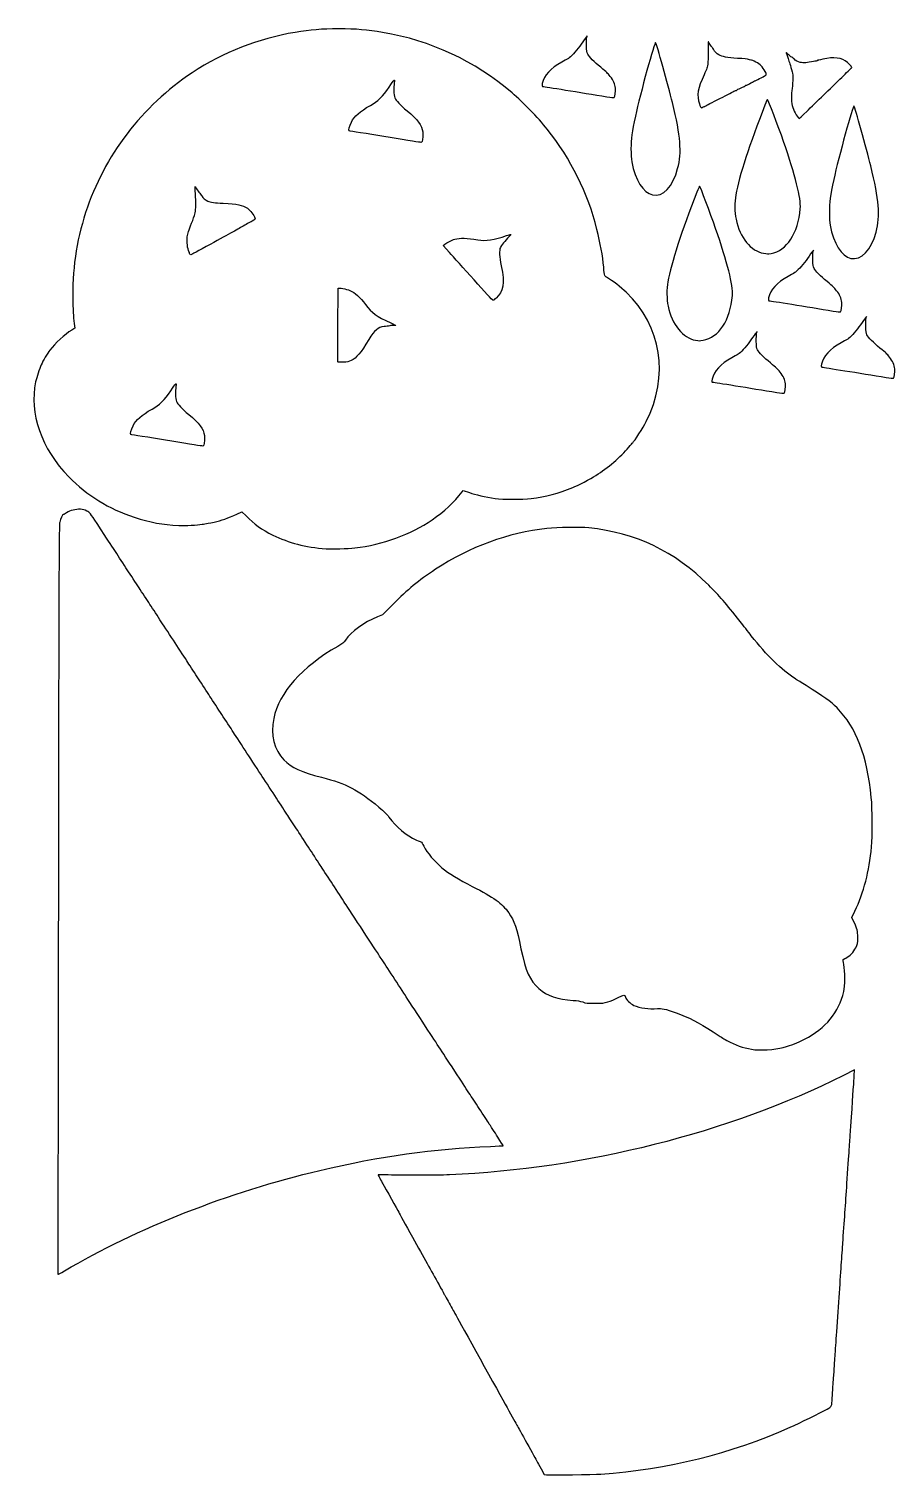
# Model space of a CAD drawing. Header units: centimetres. Extents: x -23.4 to 22.5, y -38.2 to 38.4.
import ezdxf

# ---------------------------------------------------------------- set-up
doc = ezdxf.new("R2010")
doc.units = ezdxf.units.CM
doc.header["$MEASUREMENT"] = 0
doc.layers.add('Layer 1', color=7, linetype='Continuous')

msp = doc.modelspace()

# ---------------------------------------------------------------- linework, layer by layer
at = {"layer": 'Layer 1'}
for points, knots in [([(-7.65969, 10.89033), (-8.78329, 10.97713), (-9.62531, 11.19332), (-10.4824, 11.61508), (-10.4824, 11.61508), (-11.06006, 11.89933), (-11.48688, 12.20445), (-11.90083, 12.62906), (-11.90083, 12.62906), (-11.90083, 12.62906), (-12.1203, 12.85418), (-12.1203, 12.85418), (-12.1203, 12.85418), (-12.1203, 12.85418), (-12.3903, 12.72822), (-12.3903, 12.72822), (-12.3903, 12.72822), (-12.84068, 12.51811), (-13.23597, 12.37797), (-13.58635, 12.30418), (-13.58635, 12.30418), (-13.86073, 12.24639), (-13.99057, 12.22087), (-14.07583, 12.20795), (-14.07583, 12.20795), (-14.12677, 12.20023), (-14.19606, 12.18936), (-14.22983, 12.18379), (-14.22983, 12.18379), (-14.48291, 12.14204), (-15.10558, 12.11341), (-15.4649, 12.127), (-15.4649, 12.127), (-16.30558, 12.15881), (-16.98468, 12.28321), (-17.81969, 12.55837), (-17.81969, 12.55837), (-19.1748, 13.00492), (-20.32782, 13.71635), (-21.28204, 14.6947), (-21.28204, 14.6947), (-22.74076, 16.19031), (-23.39916, 18.07282), (-23.04266, 19.72873), (-23.04266, 19.72873), (-22.98584, 19.99263), (-22.85096, 20.40698), (-22.74646, 20.63864), (-22.74646, 20.63864), (-22.65327, 20.84521), (-22.42267, 21.23173), (-22.28582, 21.41074), (-22.28582, 21.41074), (-21.99926, 21.78555), (-21.5192, 22.22817), (-21.13141, 22.47511), (-21.13141, 22.47511), (-21.13141, 22.47511), (-20.9771, 22.57337), (-20.9771, 22.57337), (-20.9771, 22.57337), (-20.9771, 22.57337), (-20.99332, 22.69684), (-20.99332, 22.69684), (-20.99332, 22.69684), (-21.0377, 23.03468), (-21.06201, 23.40685), (-21.07744, 23.98448), (-21.07744, 23.98448), (-21.12037, 25.5921), (-20.89291, 27.16892), (-20.39747, 28.69818), (-20.39747, 28.69818), (-19.42056, 31.71355), (-17.40618, 34.35507), (-14.75052, 36.10319), (-14.75052, 36.10319), (-13.06638, 37.2118), (-11.29513, 37.908), (-9.29799, 38.24632), (-9.29799, 38.24632), (-8.4872, 38.38367), (-7.91783, 38.42852), (-6.985, 38.42852), (-6.985, 38.42852), (-6.05075, 38.42852), (-5.48658, 38.38388), (-4.6699, 38.24534), (-4.6699, 38.24534), (-2.09914, 37.80924), (0.18386, 36.74226), (2.19532, 35.03685), (2.19532, 35.03685), (2.7722, 34.54774), (3.54954, 33.7415), (4.05058, 33.1126), (4.05058, 33.1126), (5.2959, 31.54951), (6.20302, 29.71929), (6.67988, 27.80771), (6.67988, 27.80771), (6.86593, 27.06189), (6.98211, 26.41409), (7.03815, 25.8101), (7.03815, 25.8101), (7.08553, 25.29946), (7.07233, 25.33605), (7.24378, 25.23986), (7.24378, 25.23986), (7.47713, 25.10894), (7.9691, 24.73026), (8.23454, 24.47728), (8.23454, 24.47728), (10.10846, 22.69122), (10.51678, 20.03575), (9.28806, 17.6257), (9.28806, 17.6257), (9.12913, 17.31396), (8.65829, 16.57666), (8.57558, 16.51), (8.57558, 16.51), (8.56655, 16.50272), (8.47237, 16.39353), (8.3663, 16.26734), (8.3663, 16.26734), (7.93186, 15.75055), (7.25296, 15.16836), (6.62517, 14.77428), (6.62517, 14.77428), (6.34858, 14.60065), (5.63504, 14.22613), (5.41073, 14.13684), (5.41073, 14.13684), (4.62067, 13.82237), (3.98025, 13.65389), (3.20146, 13.55564), (3.20146, 13.55564), (2.71148, 13.49382), (1.68484, 13.49429), (1.29646, 13.5565), (1.29646, 13.5565), (0.77139, 13.64061), (0.24878, 13.75814), (-0.07572, 13.86509), (-0.07572, 13.86509), (-0.07572, 13.86509), (-0.40074, 13.97222), (-0.40074, 13.97222), (-0.40074, 13.97222), (-0.40074, 13.97222), (-0.45834, 13.89845), (-0.45834, 13.89845), (-0.45834, 13.89845), (-0.88918, 13.34663), (-1.41175, 12.86047), (-2.03729, 12.42951), (-2.03729, 12.42951), (-3.18109, 11.64151), (-4.66146, 11.10331), (-6.13833, 10.93856), (-6.13833, 10.93856), (-6.49035, 10.89929), (-7.40169, 10.8704), (-7.65969, 10.89033)], [0, 0, 0, 0, 0.02380952, 0.02380952, 0.02380952, 0.02380952, 0.04761905, 0.04761905, 0.04761905, 0.04761905, 0.07142857, 0.07142857, 0.07142857, 0.07142857, 0.0952381, 0.0952381, 0.0952381, 0.0952381, 0.11904762, 0.11904762, 0.11904762, 0.11904762, 0.14285714, 0.14285714, 0.14285714, 0.14285714, 0.16666667, 0.16666667, 0.16666667, 0.16666667, 0.19047619, 0.19047619, 0.19047619, 0.19047619, 0.21428571, 0.21428571, 0.21428571, 0.21428571, 0.23809524, 0.23809524, 0.23809524, 0.23809524, 0.26190476, 0.26190476, 0.26190476, 0.26190476, 0.28571429, 0.28571429, 0.28571429, 0.28571429, 0.30952381, 0.30952381, 0.30952381, 0.30952381, 0.33333333, 0.33333333, 0.33333333, 0.33333333, 0.35714286, 0.35714286, 0.35714286, 0.35714286, 0.38095238, 0.38095238, 0.38095238, 0.38095238, 0.4047619, 0.4047619, 0.4047619, 0.4047619, 0.42857143, 0.42857143, 0.42857143, 0.42857143, 0.45238095, 0.45238095, 0.45238095, 0.45238095, 0.47619048, 0.47619048, 0.47619048, 0.47619048, 0.5, 0.5, 0.5, 0.5, 0.52380952, 0.52380952, 0.52380952, 0.52380952, 0.54761905, 0.54761905, 0.54761905, 0.54761905, 0.57142857, 0.57142857, 0.57142857, 0.57142857, 0.5952381, 0.5952381, 0.5952381, 0.5952381, 0.61904762, 0.61904762, 0.61904762, 0.61904762, 0.64285714, 0.64285714, 0.64285714, 0.64285714, 0.66666667, 0.66666667, 0.66666667, 0.66666667, 0.69047619, 0.69047619, 0.69047619, 0.69047619, 0.71428571, 0.71428571, 0.71428571, 0.71428571, 0.73809524, 0.73809524, 0.73809524, 0.73809524, 0.76190476, 0.76190476, 0.76190476, 0.76190476, 0.78571429, 0.78571429, 0.78571429, 0.78571429, 0.80952381, 0.80952381, 0.80952381, 0.80952381, 0.83333333, 0.83333333, 0.83333333, 0.83333333, 0.85714286, 0.85714286, 0.85714286, 0.85714286, 0.88095238, 0.88095238, 0.88095238, 0.88095238, 0.9047619, 0.9047619, 0.9047619, 0.9047619, 0.92857143, 0.92857143, 0.92857143, 0.92857143, 0.95238095, 0.95238095, 0.95238095, 0.95238095, 1, 1, 1, 1]), ([(7.2099, 34.83585), (5.83206, 35.06272), (3.87902, 35.37479), (3.837, 35.37479), (3.837, 35.37479), (3.7654, 35.37479), (3.75691, 35.40173), (3.78651, 35.53497), (3.78651, 35.53497), (3.88245, 35.96678), (4.22004, 36.33494), (4.82865, 36.67148), (4.82865, 36.67148), (5.12475, 36.83522), (5.15449, 36.8528), (5.21649, 36.90069), (5.21649, 36.90069), (5.37945, 37.02654), (5.64937, 37.33537), (5.84248, 37.61689), (5.84248, 37.61689), (5.95985, 37.78801), (6.07959, 37.95779), (6.10855, 37.99417), (6.10855, 37.99417), (6.10855, 37.99417), (6.16122, 38.06031), (6.16122, 38.06031), (6.16122, 38.06031), (6.16122, 38.06031), (6.14096, 37.96771), (6.14096, 37.96771), (6.14096, 37.96771), (6.12981, 37.91678), (6.1228, 37.72628), (6.12539, 37.54438), (6.12539, 37.54438), (6.12948, 37.25741), (6.13812, 37.19798), (6.1907, 37.09525), (6.1907, 37.09525), (6.26271, 36.95459), (6.53206, 36.68022), (6.87917, 36.39396), (6.87917, 36.39396), (7.21384, 36.11796), (7.23089, 36.10169), (7.38329, 35.91298), (7.38329, 35.91298), (7.55358, 35.70212), (7.64415, 35.50109), (7.66333, 35.29139), (7.66333, 35.29139), (7.67826, 35.12821), (7.63993, 34.82548), (7.60006, 34.79162), (7.60006, 34.79162), (7.5892, 34.7824), (7.41363, 34.8023), (7.2099, 34.83585)], [0, 0, 0, 0, 0.0625, 0.0625, 0.0625, 0.0625, 0.125, 0.125, 0.125, 0.125, 0.1875, 0.1875, 0.1875, 0.1875, 0.25, 0.25, 0.25, 0.25, 0.3125, 0.3125, 0.3125, 0.3125, 0.375, 0.375, 0.375, 0.375, 0.4375, 0.4375, 0.4375, 0.4375, 0.5, 0.5, 0.5, 0.5, 0.5625, 0.5625, 0.5625, 0.5625, 0.625, 0.625, 0.625, 0.625, 0.6875, 0.6875, 0.6875, 0.6875, 0.75, 0.75, 0.75, 0.75, 0.8125, 0.8125, 0.8125, 0.8125, 0.875, 0.875, 0.875, 0.875, 1, 1, 1, 1]), ([(9.62336, 29.63477), (9.12003, 29.75825), (8.70677, 30.41983), (8.52908, 31.38657), (8.52908, 31.38657), (8.49811, 31.5551), (8.48397, 31.77463), (8.48351, 32.09396), (8.48351, 32.09396), (8.48279, 32.60246), (8.52994, 32.94844), (8.71793, 33.81375), (8.71793, 33.81375), (8.97023, 34.97518), (9.73913, 37.76894), (9.79035, 37.71037), (9.79035, 37.71037), (9.83877, 37.655), (10.46626, 35.40945), (10.67714, 34.53689), (10.67714, 34.53689), (11.11913, 32.70805), (11.182, 31.91483), (10.95523, 31.02817), (10.95523, 31.02817), (10.71377, 30.08407), (10.15876, 29.50342), (9.62336, 29.63477)], [0, 0, 0, 0, 0.125, 0.125, 0.125, 0.125, 0.25, 0.25, 0.25, 0.25, 0.375, 0.375, 0.375, 0.375, 0.5, 0.5, 0.5, 0.5, 0.625, 0.625, 0.625, 0.625, 0.75, 0.75, 0.75, 0.75, 1, 1, 1, 1]), ([(12.10443, 34.45413), (11.95285, 34.88958), (12.02027, 35.29887), (12.35975, 36.00404), (12.35975, 36.00404), (12.41777, 36.12458), (12.47028, 36.24959), (12.47644, 36.28186), (12.47644, 36.28186), (12.48259, 36.31412), (12.49938, 36.37029), (12.51374, 36.40667), (12.51374, 36.40667), (12.56821, 36.54464), (12.59211, 37.03027), (12.56909, 37.53115), (12.56909, 37.53115), (12.55714, 37.79117), (12.56368, 37.80846), (12.62473, 37.6781), (12.62473, 37.6781), (12.65503, 37.61341), (12.71452, 37.52579), (12.75691, 37.48339), (12.75691, 37.48339), (12.79931, 37.441), (12.85015, 37.36764), (12.8699, 37.32038), (12.8699, 37.32038), (12.90979, 37.2249), (13.02006, 37.11085), (13.12789, 37.05355), (13.12789, 37.05355), (13.31642, 36.95337), (13.58429, 36.9037), (14.11552, 36.87042), (14.11552, 36.87042), (14.47499, 36.84791), (14.66946, 36.82568), (14.71357, 36.80207), (14.71357, 36.80207), (14.73926, 36.78833), (14.78818, 36.77708), (14.82229, 36.77708), (14.82229, 36.77708), (14.93294, 36.77708), (15.25599, 36.60185), (15.37939, 36.47489), (15.37939, 36.47489), (15.44436, 36.40803), (15.53626, 36.27465), (15.58361, 36.17847), (15.58361, 36.17847), (15.68258, 35.97742), (15.70122, 36.00681), (15.37229, 35.84517), (15.37229, 35.84517), (15.2486, 35.78438), (15.12656, 35.71732), (15.10109, 35.69614), (15.10109, 35.69614), (15.07563, 35.67496), (15.05479, 35.66624), (15.05479, 35.67676), (15.05479, 35.67676), (15.05479, 35.68729), (15.01907, 35.67046), (14.97542, 35.63938), (14.97542, 35.63938), (14.93176, 35.60829), (14.89604, 35.59043), (14.89604, 35.59969), (14.89604, 35.59969), (14.89604, 35.60895), (14.8633, 35.59429), (14.82328, 35.56713), (14.82328, 35.56713), (14.75063, 35.51781), (14.6075, 35.4464), (14.57413, 35.44283), (14.57413, 35.44283), (14.56443, 35.44179), (14.54742, 35.43186), (14.53633, 35.42077), (14.53633, 35.42077), (14.51355, 35.39799), (14.17846, 35.2333), (14.14992, 35.23086), (14.14992, 35.23086), (14.13973, 35.22998), (14.11651, 35.21439), (14.09832, 35.1962), (14.09832, 35.1962), (14.08013, 35.17801), (14.0462, 35.16313), (14.02292, 35.16313), (14.02292, 35.16313), (13.99963, 35.16313), (13.9685, 35.15104), (13.95373, 35.13628), (13.95373, 35.13628), (13.93897, 35.12151), (13.59607, 34.94339), (13.19175, 34.74046), (13.19175, 34.74046), (12.78743, 34.53753), (12.43994, 34.35765), (12.41956, 34.34074), (12.41956, 34.34074), (12.39918, 34.32382), (12.3825, 34.31766), (12.3825, 34.32706), (12.3825, 34.32706), (12.3825, 34.33645), (12.35095, 34.32346), (12.31238, 34.29819), (12.31238, 34.29819), (12.27381, 34.27292), (12.2278, 34.25013), (12.21013, 34.24753), (12.21013, 34.24753), (12.19208, 34.24488), (12.14574, 34.33548), (12.10443, 34.45413)], [0, 0, 0, 0, 0.03125, 0.03125, 0.03125, 0.03125, 0.0625, 0.0625, 0.0625, 0.0625, 0.09375, 0.09375, 0.09375, 0.09375, 0.125, 0.125, 0.125, 0.125, 0.15625, 0.15625, 0.15625, 0.15625, 0.1875, 0.1875, 0.1875, 0.1875, 0.21875, 0.21875, 0.21875, 0.21875, 0.25, 0.25, 0.25, 0.25, 0.28125, 0.28125, 0.28125, 0.28125, 0.3125, 0.3125, 0.3125, 0.3125, 0.34375, 0.34375, 0.34375, 0.34375, 0.375, 0.375, 0.375, 0.375, 0.40625, 0.40625, 0.40625, 0.40625, 0.4375, 0.4375, 0.4375, 0.4375, 0.46875, 0.46875, 0.46875, 0.46875, 0.5, 0.5, 0.5, 0.5, 0.53125, 0.53125, 0.53125, 0.53125, 0.5625, 0.5625, 0.5625, 0.5625, 0.59375, 0.59375, 0.59375, 0.59375, 0.625, 0.625, 0.625, 0.625, 0.65625, 0.65625, 0.65625, 0.65625, 0.6875, 0.6875, 0.6875, 0.6875, 0.71875, 0.71875, 0.71875, 0.71875, 0.75, 0.75, 0.75, 0.75, 0.78125, 0.78125, 0.78125, 0.78125, 0.8125, 0.8125, 0.8125, 0.8125, 0.84375, 0.84375, 0.84375, 0.84375, 0.875, 0.875, 0.875, 0.875, 0.90625, 0.90625, 0.90625, 0.90625, 0.9375, 0.9375, 0.9375, 0.9375, 1, 1, 1, 1]), ([(17.34055, 33.74145), (17.19434, 33.89623), (17.03952, 34.2237), (16.99992, 34.46198), (16.99992, 34.46198), (16.97957, 34.58439), (16.97899, 35.06561), (16.99907, 35.16313), (16.99907, 35.16313), (17.05766, 35.4477), (17.06958, 35.98701), (17.02103, 36.15758), (17.02103, 36.15758), (16.92185, 36.50609), (16.86756, 36.68193), (16.80116, 36.86969), (16.80116, 36.86969), (16.67936, 37.21411), (16.67716, 37.22902), (16.76492, 37.11608), (16.76492, 37.11608), (16.80661, 37.06241), (16.89235, 36.99156), (16.95545, 36.95861), (16.95545, 36.95861), (17.01854, 36.92567), (17.09098, 36.87226), (17.11642, 36.83992), (17.11642, 36.83992), (17.17456, 36.766), (17.34508, 36.66901), (17.44927, 36.65059), (17.44927, 36.65059), (17.62699, 36.61916), (17.81487, 36.63393), (18.15606, 36.70616), (18.15606, 36.70616), (18.25375, 36.72684), (18.34007, 36.73736), (18.34788, 36.72955), (18.34788, 36.72955), (18.35569, 36.72174), (18.36208, 36.73122), (18.36208, 36.75063), (18.36208, 36.75063), (18.36208, 36.77003), (18.36863, 36.77935), (18.37664, 36.77135), (18.37664, 36.77135), (18.38952, 36.75847), (18.43566, 36.76673), (18.6399, 36.81847), (18.6399, 36.81847), (19.20696, 36.96213), (19.6583, 36.90539), (19.94527, 36.65435), (19.94527, 36.65435), (20.01941, 36.5895), (20.10571, 36.50042), (20.13705, 36.45641), (20.13705, 36.45641), (20.1925, 36.37854), (20.19269, 36.37545), (20.14418, 36.34147), (20.14418, 36.34147), (20.11676, 36.32227), (19.89064, 36.10584), (19.64168, 35.86052), (19.64168, 35.86052), (19.39273, 35.6152), (18.96094, 35.19421), (18.68215, 34.925), (18.68215, 34.925), (18.40336, 34.65579), (18.00113, 34.26586), (17.78829, 34.05849), (17.78829, 34.05849), (17.57545, 33.85112), (17.40019, 33.68166), (17.39883, 33.68192), (17.39883, 33.68192), (17.39747, 33.68217), (17.37124, 33.70896), (17.34055, 33.74145)], [0, 0, 0, 0, 0.04545455, 0.04545455, 0.04545455, 0.04545455, 0.09090909, 0.09090909, 0.09090909, 0.09090909, 0.13636364, 0.13636364, 0.13636364, 0.13636364, 0.18181818, 0.18181818, 0.18181818, 0.18181818, 0.22727273, 0.22727273, 0.22727273, 0.22727273, 0.27272727, 0.27272727, 0.27272727, 0.27272727, 0.31818182, 0.31818182, 0.31818182, 0.31818182, 0.36363636, 0.36363636, 0.36363636, 0.36363636, 0.40909091, 0.40909091, 0.40909091, 0.40909091, 0.45454545, 0.45454545, 0.45454545, 0.45454545, 0.5, 0.5, 0.5, 0.5, 0.54545455, 0.54545455, 0.54545455, 0.54545455, 0.59090909, 0.59090909, 0.59090909, 0.59090909, 0.63636364, 0.63636364, 0.63636364, 0.63636364, 0.68181818, 0.68181818, 0.68181818, 0.68181818, 0.72727273, 0.72727273, 0.72727273, 0.72727273, 0.77272727, 0.77272727, 0.77272727, 0.77272727, 0.81818182, 0.81818182, 0.81818182, 0.81818182, 0.86363636, 0.86363636, 0.86363636, 0.86363636, 0.90909091, 0.90909091, 0.90909091, 0.90909091, 1, 1, 1, 1]), ([(-2.5819, 32.45776), (-2.54462, 32.57615), (-2.52428, 32.84865), (-2.54264, 32.98392), (-2.54264, 32.98392), (-2.58787, 33.31722), (-2.82156, 33.62931), (-3.37149, 34.09082), (-3.37149, 34.09082), (-3.7423, 34.402), (-3.95717, 34.62751), (-4.02155, 34.77304), (-4.02155, 34.77304), (-4.06271, 34.86609), (-4.07181, 34.94811), (-4.0708, 35.21697), (-4.0708, 35.21697), (-4.07013, 35.39836), (-4.05995, 35.59192), (-4.04818, 35.6471), (-4.04818, 35.6471), (-4.01733, 35.79183), (-4.05523, 35.75055), (-4.32787, 35.34243), (-4.32787, 35.34243), (-4.6574, 34.84919), (-4.923, 34.5886), (-5.31813, 34.37089), (-5.31813, 34.37089), (-5.88042, 34.06107), (-6.16314, 33.81284), (-6.32255, 33.48904), (-6.32255, 33.48904), (-6.42886, 33.27309), (-6.49038, 33.04763), (-6.44724, 33.03205), (-6.44724, 33.03205), (-6.43014, 33.02587), (-6.15421, 32.97876), (-5.83406, 32.92737), (-5.83406, 32.92737), (-5.09046, 32.80799), (-4.12494, 32.65061), (-3.33375, 32.51984), (-3.33375, 32.51984), (-2.59638, 32.39796), (-2.60062, 32.39831), (-2.5819, 32.45776)], [0, 0, 0, 0, 0.07692308, 0.07692308, 0.07692308, 0.07692308, 0.15384615, 0.15384615, 0.15384615, 0.15384615, 0.23076923, 0.23076923, 0.23076923, 0.23076923, 0.30769231, 0.30769231, 0.30769231, 0.30769231, 0.38461538, 0.38461538, 0.38461538, 0.38461538, 0.46153846, 0.46153846, 0.46153846, 0.46153846, 0.53846154, 0.53846154, 0.53846154, 0.53846154, 0.61538462, 0.61538462, 0.61538462, 0.61538462, 0.69230769, 0.69230769, 0.69230769, 0.69230769, 0.76923077, 0.76923077, 0.76923077, 0.76923077, 0.84615385, 0.84615385, 0.84615385, 0.84615385, 1, 1, 1, 1]), ([(15.50704, 26.54118), (14.83292, 26.65307), (14.25066, 27.37206), (14.04582, 28.34554), (14.04582, 28.34554), (13.97128, 28.69979), (13.96507, 29.27255), (14.03186, 29.63333), (14.03186, 29.63333), (14.21725, 30.63478), (14.76676, 32.33306), (15.57108, 34.39029), (15.57108, 34.39029), (15.64101, 34.56915), (15.70741, 34.70607), (15.71865, 34.69457), (15.71865, 34.69457), (15.75882, 34.65342), (16.2712, 33.30052), (16.56599, 32.45719), (16.56599, 32.45719), (17.1872, 30.68012), (17.49338, 29.44884), (17.44913, 28.90573), (17.44913, 28.90573), (17.34376, 27.61244), (16.72891, 26.67232), (15.90146, 26.5393), (15.90146, 26.5393), (15.70848, 26.50827), (15.70521, 26.50829), (15.50704, 26.54118)], [0, 0, 0, 0, 0.11111111, 0.11111111, 0.11111111, 0.11111111, 0.22222222, 0.22222222, 0.22222222, 0.22222222, 0.33333333, 0.33333333, 0.33333333, 0.33333333, 0.44444444, 0.44444444, 0.44444444, 0.44444444, 0.55555556, 0.55555556, 0.55555556, 0.55555556, 0.66666667, 0.66666667, 0.66666667, 0.66666667, 0.77777778, 0.77777778, 0.77777778, 0.77777778, 1, 1, 1, 1]), ([(20.12732, 26.27456), (19.62398, 26.39804), (19.21072, 27.05962), (19.03304, 28.02637), (19.03304, 28.02637), (19.00207, 28.19489), (18.98793, 28.41442), (18.98747, 28.73375), (18.98747, 28.73375), (18.98675, 29.24225), (19.0339, 29.58823), (19.22188, 30.45354), (19.22188, 30.45354), (19.47419, 31.61497), (20.24309, 34.40874), (20.29431, 34.35016), (20.29431, 34.35016), (20.34273, 34.29479), (20.97022, 32.04925), (21.1811, 31.17668), (21.1811, 31.17668), (21.62309, 29.34784), (21.68595, 28.55462), (21.45918, 27.66796), (21.45918, 27.66796), (21.21773, 26.72386), (20.66272, 26.14322), (20.12732, 26.27456)], [0, 0, 0, 0, 0.125, 0.125, 0.125, 0.125, 0.25, 0.25, 0.25, 0.25, 0.375, 0.375, 0.375, 0.375, 0.5, 0.5, 0.5, 0.5, 0.625, 0.625, 0.625, 0.625, 0.75, 0.75, 0.75, 0.75, 1, 1, 1, 1]), ([(-14.72318, 26.50747), (-14.67904, 26.53439), (-14.45877, 26.65761), (-14.2337, 26.7813), (-14.2337, 26.7813), (-13.01619, 27.45037), (-12.46452, 27.754), (-12.13115, 27.93851), (-12.13115, 27.93851), (-11.92742, 28.05127), (-11.68105, 28.18722), (-11.58366, 28.24064), (-11.58366, 28.24064), (-11.41023, 28.33576), (-11.40715, 28.33932), (-11.4333, 28.41435), (-11.4333, 28.41435), (-11.48774, 28.57051), (-11.68479, 28.82653), (-11.82723, 28.92617), (-11.82723, 28.92617), (-12.07967, 29.10276), (-12.38105, 29.16617), (-13.1101, 29.19607), (-13.1101, 29.19607), (-13.55682, 29.21438), (-13.78696, 29.24441), (-13.92606, 29.30253), (-13.92606, 29.30253), (-14.04468, 29.3521), (-14.19886, 29.48575), (-14.24878, 29.5823), (-14.24878, 29.5823), (-14.26966, 29.62267), (-14.3363, 29.71295), (-14.39686, 29.78293), (-14.39686, 29.78293), (-14.45743, 29.85291), (-14.52325, 29.94909), (-14.54312, 29.99665), (-14.54312, 29.99665), (-14.56299, 30.04421), (-14.58669, 30.08313), (-14.59578, 30.08313), (-14.59578, 30.08313), (-14.60488, 30.08313), (-14.60377, 29.97895), (-14.59333, 29.85161), (-14.59333, 29.85161), (-14.55981, 29.44292), (-14.55486, 28.96387), (-14.58221, 28.77344), (-14.58221, 28.77344), (-14.59683, 28.67157), (-14.66257, 28.45131), (-14.7283, 28.28396), (-14.7283, 28.28396), (-14.89505, 27.85938), (-14.96467, 27.65866), (-15.00276, 27.49273), (-15.00276, 27.49273), (-15.04895, 27.29145), (-15.02102, 26.88298), (-14.94831, 26.69646), (-14.94831, 26.69646), (-14.91711, 26.61642), (-14.88524, 26.5301), (-14.87749, 26.50464), (-14.87749, 26.50464), (-14.85956, 26.44568), (-14.82343, 26.44634), (-14.72318, 26.50747)], [0, 0, 0, 0, 0.05263158, 0.05263158, 0.05263158, 0.05263158, 0.10526316, 0.10526316, 0.10526316, 0.10526316, 0.15789474, 0.15789474, 0.15789474, 0.15789474, 0.21052632, 0.21052632, 0.21052632, 0.21052632, 0.26315789, 0.26315789, 0.26315789, 0.26315789, 0.31578947, 0.31578947, 0.31578947, 0.31578947, 0.36842105, 0.36842105, 0.36842105, 0.36842105, 0.42105263, 0.42105263, 0.42105263, 0.42105263, 0.47368421, 0.47368421, 0.47368421, 0.47368421, 0.52631579, 0.52631579, 0.52631579, 0.52631579, 0.57894737, 0.57894737, 0.57894737, 0.57894737, 0.63157895, 0.63157895, 0.63157895, 0.63157895, 0.68421053, 0.68421053, 0.68421053, 0.68421053, 0.73684211, 0.73684211, 0.73684211, 0.73684211, 0.78947368, 0.78947368, 0.78947368, 0.78947368, 0.84210526, 0.84210526, 0.84210526, 0.84210526, 0.89473684, 0.89473684, 0.89473684, 0.89473684, 1, 1, 1, 1]), ([(11.90871, 21.93743), (11.23458, 22.04932), (10.65233, 22.76831), (10.44749, 23.74179), (10.44749, 23.74179), (10.37295, 24.09604), (10.36674, 24.6688), (10.43353, 25.02958), (10.43353, 25.02958), (10.61891, 26.03103), (11.16843, 27.72931), (11.97275, 29.78654), (11.97275, 29.78654), (12.04268, 29.9654), (12.10908, 30.10232), (12.12031, 30.09082), (12.12031, 30.09082), (12.16049, 30.04967), (12.67286, 28.69677), (12.96766, 27.85344), (12.96766, 27.85344), (13.58886, 26.07637), (13.89504, 24.84509), (13.85079, 24.30198), (13.85079, 24.30198), (13.74542, 23.00869), (13.13057, 22.06857), (12.30313, 21.93555), (12.30313, 21.93555), (12.11015, 21.90452), (12.10688, 21.90454), (11.90871, 21.93743)], [0, 0, 0, 0, 0.11111111, 0.11111111, 0.11111111, 0.11111111, 0.22222222, 0.22222222, 0.22222222, 0.22222222, 0.33333333, 0.33333333, 0.33333333, 0.33333333, 0.44444444, 0.44444444, 0.44444444, 0.44444444, 0.55555556, 0.55555556, 0.55555556, 0.55555556, 0.66666667, 0.66666667, 0.66666667, 0.66666667, 0.77777778, 0.77777778, 0.77777778, 0.77777778, 1, 1, 1, 1]), ([(1.33671, 24.169), (1.73774, 24.51161), (1.80707, 24.94055), (1.61266, 25.87625), (1.61266, 25.87625), (1.51437, 26.34934), (1.49726, 26.70296), (1.56524, 26.85649), (1.56524, 26.85649), (1.60944, 26.95633), (1.81025, 27.20453), (2.01736, 27.41531), (2.01736, 27.41531), (2.08643, 27.48561), (2.13011, 27.54313), (2.11441, 27.54313), (2.11441, 27.54313), (2.09871, 27.54313), (2.00052, 27.5137), (1.89622, 27.47773), (1.89622, 27.47773), (1.2719, 27.26244), (0.7533, 27.1849), (0.38184, 27.25131), (0.38184, 27.25131), (-0.2156, 27.35812), (-0.57001, 27.36949), (-0.84151, 27.29056), (-0.84151, 27.29056), (-1.02314, 27.23776), (-1.25442, 27.11979), (-1.36909, 27.02144), (-1.36909, 27.02144), (-1.36909, 27.02144), (-1.45495, 26.94781), (-1.45495, 26.94781), (-1.45495, 26.94781), (-1.45495, 26.94781), (-1.12186, 26.5774), (-1.12186, 26.5774), (-1.12186, 26.5774), (-0.93866, 26.37367), (-0.35274, 25.7218), (0.18018, 25.1288), (0.18018, 25.1288), (0.7131, 24.5358), (1.16016, 24.05063), (1.17364, 24.05063), (1.17364, 24.05063), (1.18712, 24.05063), (1.2605, 24.10389), (1.33671, 24.169)], [0, 0, 0, 0, 0.07142857, 0.07142857, 0.07142857, 0.07142857, 0.14285714, 0.14285714, 0.14285714, 0.14285714, 0.21428571, 0.21428571, 0.21428571, 0.21428571, 0.28571429, 0.28571429, 0.28571429, 0.28571429, 0.35714286, 0.35714286, 0.35714286, 0.35714286, 0.42857143, 0.42857143, 0.42857143, 0.42857143, 0.5, 0.5, 0.5, 0.5, 0.57142857, 0.57142857, 0.57142857, 0.57142857, 0.64285714, 0.64285714, 0.64285714, 0.64285714, 0.71428571, 0.71428571, 0.71428571, 0.71428571, 0.78571429, 0.78571429, 0.78571429, 0.78571429, 0.85714286, 0.85714286, 0.85714286, 0.85714286, 1, 1, 1, 1]), ([(19.19552, 23.48522), (17.81769, 23.7121), (15.86465, 24.02417), (15.82263, 24.02417), (15.82263, 24.02417), (15.75103, 24.02417), (15.74253, 24.0511), (15.77214, 24.18434), (15.77214, 24.18434), (15.86808, 24.61615), (16.20566, 24.98431), (16.81427, 25.32086), (16.81427, 25.32086), (17.11037, 25.4846), (17.14011, 25.50217), (17.20212, 25.55006), (17.20212, 25.55006), (17.36508, 25.67592), (17.635, 25.98474), (17.8281, 26.26627), (17.8281, 26.26627), (17.94548, 26.43739), (18.06521, 26.60716), (18.09418, 26.64354), (18.09418, 26.64354), (18.09418, 26.64354), (18.14685, 26.70969), (18.14685, 26.70969), (18.14685, 26.70969), (18.14685, 26.70969), (18.12658, 26.61708), (18.12658, 26.61708), (18.12658, 26.61708), (18.11543, 26.56615), (18.10843, 26.37565), (18.11102, 26.19375), (18.11102, 26.19375), (18.1151, 25.90678), (18.12374, 25.84735), (18.17633, 25.74463), (18.17633, 25.74463), (18.24833, 25.60396), (18.51769, 25.32959), (18.86479, 25.04334), (18.86479, 25.04334), (19.19946, 24.76734), (19.21652, 24.75106), (19.36891, 24.56236), (19.36891, 24.56236), (19.5392, 24.35149), (19.62977, 24.15047), (19.64896, 23.94077), (19.64896, 23.94077), (19.66389, 23.77758), (19.62556, 23.47485), (19.58568, 23.441), (19.58568, 23.441), (19.57482, 23.43177), (19.39925, 23.45168), (19.19552, 23.48522)], [0, 0, 0, 0, 0.0625, 0.0625, 0.0625, 0.0625, 0.125, 0.125, 0.125, 0.125, 0.1875, 0.1875, 0.1875, 0.1875, 0.25, 0.25, 0.25, 0.25, 0.3125, 0.3125, 0.3125, 0.3125, 0.375, 0.375, 0.375, 0.375, 0.4375, 0.4375, 0.4375, 0.4375, 0.5, 0.5, 0.5, 0.5, 0.5625, 0.5625, 0.5625, 0.5625, 0.625, 0.625, 0.625, 0.625, 0.6875, 0.6875, 0.6875, 0.6875, 0.75, 0.75, 0.75, 0.75, 0.8125, 0.8125, 0.8125, 0.8125, 0.875, 0.875, 0.875, 0.875, 1, 1, 1, 1]), ([(-6.33644, 20.86066), (-6.05015, 20.99939), (-5.83705, 21.25259), (-5.3975, 21.97627), (-5.3975, 21.97627), (-5.09571, 22.47315), (-4.9113, 22.62858), (-4.58981, 22.65705), (-4.58981, 22.65705), (-4.50289, 22.66474), (-4.36842, 22.68496), (-4.29099, 22.70197), (-4.29099, 22.70197), (-4.21357, 22.71898), (-4.10939, 22.72524), (-4.05948, 22.71587), (-4.05948, 22.71587), (-4.00958, 22.70651), (-3.96875, 22.70586), (-3.96875, 22.71442), (-3.96875, 22.71442), (-3.96875, 22.72299), (-4.08484, 22.784), (-4.22672, 22.85002), (-4.22672, 22.85002), (-5.02004, 23.21912), (-5.23238, 23.37287), (-5.5743, 23.82573), (-5.5743, 23.82573), (-5.87086, 24.21852), (-6.13029, 24.45192), (-6.40384, 24.57202), (-6.40384, 24.57202), (-6.59275, 24.65496), (-6.99576, 24.73243), (-7.02152, 24.69076), (-7.02152, 24.69076), (-7.03144, 24.6747), (-7.04892, 20.90916), (-7.03965, 20.78663), (-7.03965, 20.78663), (-7.0387, 20.77407), (-6.91573, 20.76831), (-6.76639, 20.77384), (-6.76639, 20.77384), (-6.53291, 20.78248), (-6.47266, 20.79465), (-6.33644, 20.86066)], [0, 0, 0, 0, 0.07692308, 0.07692308, 0.07692308, 0.07692308, 0.15384615, 0.15384615, 0.15384615, 0.15384615, 0.23076923, 0.23076923, 0.23076923, 0.23076923, 0.30769231, 0.30769231, 0.30769231, 0.30769231, 0.38461538, 0.38461538, 0.38461538, 0.38461538, 0.46153846, 0.46153846, 0.46153846, 0.46153846, 0.53846154, 0.53846154, 0.53846154, 0.53846154, 0.61538462, 0.61538462, 0.61538462, 0.61538462, 0.69230769, 0.69230769, 0.69230769, 0.69230769, 0.76923077, 0.76923077, 0.76923077, 0.76923077, 0.84615385, 0.84615385, 0.84615385, 0.84615385, 1, 1, 1, 1]), ([(22.0001, 19.96626), (20.62227, 20.19314), (18.66923, 20.50521), (18.62721, 20.50521), (18.62721, 20.50521), (18.55561, 20.50521), (18.54712, 20.53214), (18.57672, 20.66538), (18.57672, 20.66538), (18.67266, 21.09719), (19.01025, 21.46535), (19.61885, 21.8019), (19.61885, 21.8019), (19.91495, 21.96564), (19.94469, 21.98321), (20.0067, 22.0311), (20.0067, 22.0311), (20.16966, 22.15696), (20.43958, 22.46578), (20.63268, 22.74731), (20.63268, 22.74731), (20.75006, 22.91843), (20.86979, 23.0882), (20.89876, 23.12458), (20.89876, 23.12458), (20.89876, 23.12458), (20.95143, 23.19073), (20.95143, 23.19073), (20.95143, 23.19073), (20.95143, 23.19073), (20.93116, 23.09813), (20.93116, 23.09813), (20.93116, 23.09813), (20.92002, 23.04719), (20.91301, 22.85669), (20.9156, 22.67479), (20.9156, 22.67479), (20.91969, 22.38783), (20.92833, 22.3284), (20.98091, 22.22567), (20.98091, 22.22567), (21.05292, 22.08501), (21.32227, 21.81063), (21.66938, 21.52438), (21.66938, 21.52438), (22.00404, 21.24838), (22.0211, 21.2321), (22.1735, 21.0434), (22.1735, 21.0434), (22.34379, 20.83253), (22.43435, 20.63151), (22.45354, 20.42181), (22.45354, 20.42181), (22.46847, 20.25863), (22.43014, 19.9559), (22.39027, 19.92204), (22.39027, 19.92204), (22.37941, 19.91282), (22.20383, 19.93272), (22.0001, 19.96626)], [0, 0, 0, 0, 0.0625, 0.0625, 0.0625, 0.0625, 0.125, 0.125, 0.125, 0.125, 0.1875, 0.1875, 0.1875, 0.1875, 0.25, 0.25, 0.25, 0.25, 0.3125, 0.3125, 0.3125, 0.3125, 0.375, 0.375, 0.375, 0.375, 0.4375, 0.4375, 0.4375, 0.4375, 0.5, 0.5, 0.5, 0.5, 0.5625, 0.5625, 0.5625, 0.5625, 0.625, 0.625, 0.625, 0.625, 0.6875, 0.6875, 0.6875, 0.6875, 0.75, 0.75, 0.75, 0.75, 0.8125, 0.8125, 0.8125, 0.8125, 0.875, 0.875, 0.875, 0.875, 1, 1, 1, 1]), ([(16.20573, 19.17251), (14.8279, 19.39939), (12.87486, 19.71146), (12.83284, 19.71146), (12.83284, 19.71146), (12.76124, 19.71146), (12.75274, 19.73839), (12.78235, 19.87163), (12.78235, 19.87163), (12.87828, 20.30344), (13.21587, 20.6716), (13.82448, 21.00815), (13.82448, 21.00815), (14.12058, 21.17189), (14.15032, 21.18946), (14.21233, 21.23735), (14.21233, 21.23735), (14.37528, 21.36321), (14.6452, 21.67203), (14.83831, 21.95356), (14.83831, 21.95356), (14.95568, 22.12468), (15.07542, 22.29445), (15.10439, 22.33083), (15.10439, 22.33083), (15.10439, 22.33083), (15.15706, 22.39698), (15.15706, 22.39698), (15.15706, 22.39698), (15.15706, 22.39698), (15.13679, 22.30438), (15.13679, 22.30438), (15.13679, 22.30438), (15.12564, 22.25344), (15.11864, 22.06294), (15.12123, 21.88104), (15.12123, 21.88104), (15.12531, 21.59408), (15.13395, 21.53465), (15.18654, 21.43192), (15.18654, 21.43192), (15.25854, 21.29126), (15.5279, 21.01688), (15.875, 20.73063), (15.875, 20.73063), (16.20967, 20.45463), (16.22673, 20.43835), (16.37912, 20.24965), (16.37912, 20.24965), (16.54941, 20.03878), (16.63998, 19.83776), (16.65916, 19.62806), (16.65916, 19.62806), (16.67409, 19.46488), (16.63577, 19.16215), (16.59589, 19.12829), (16.59589, 19.12829), (16.58503, 19.11907), (16.40946, 19.13897), (16.20573, 19.17251)], [0, 0, 0, 0, 0.0625, 0.0625, 0.0625, 0.0625, 0.125, 0.125, 0.125, 0.125, 0.1875, 0.1875, 0.1875, 0.1875, 0.25, 0.25, 0.25, 0.25, 0.3125, 0.3125, 0.3125, 0.3125, 0.375, 0.375, 0.375, 0.375, 0.4375, 0.4375, 0.4375, 0.4375, 0.5, 0.5, 0.5, 0.5, 0.5625, 0.5625, 0.5625, 0.5625, 0.625, 0.625, 0.625, 0.625, 0.6875, 0.6875, 0.6875, 0.6875, 0.75, 0.75, 0.75, 0.75, 0.8125, 0.8125, 0.8125, 0.8125, 0.875, 0.875, 0.875, 0.875, 1, 1, 1, 1]), ([(-14.14419, 16.37109), (-14.10691, 16.48949), (-14.08657, 16.76199), (-14.10493, 16.89725), (-14.10493, 16.89725), (-14.15016, 17.23055), (-14.38385, 17.54264), (-14.93378, 18.00415), (-14.93378, 18.00415), (-15.30459, 18.31534), (-15.51946, 18.54084), (-15.58384, 18.68638), (-15.58384, 18.68638), (-15.625, 18.77942), (-15.6341, 18.86144), (-15.63309, 19.13031), (-15.63309, 19.13031), (-15.63242, 19.3117), (-15.62224, 19.50525), (-15.61047, 19.56044), (-15.61047, 19.56044), (-15.57962, 19.70516), (-15.61752, 19.66388), (-15.89017, 19.25577), (-15.89017, 19.25577), (-16.21969, 18.76252), (-16.48529, 18.50194), (-16.88042, 18.28422), (-16.88042, 18.28422), (-17.44271, 17.9744), (-17.72544, 17.72618), (-17.88484, 17.40237), (-17.88484, 17.40237), (-17.99115, 17.18643), (-18.05267, 16.96096), (-18.00953, 16.94538), (-18.00953, 16.94538), (-17.99243, 16.9392), (-17.7165, 16.8921), (-17.39635, 16.8407), (-17.39635, 16.8407), (-16.65275, 16.72132), (-15.68723, 16.56395), (-14.89604, 16.43317), (-14.89604, 16.43317), (-14.15867, 16.31129), (-14.16292, 16.31164), (-14.14419, 16.37109)], [0, 0, 0, 0, 0.07692308, 0.07692308, 0.07692308, 0.07692308, 0.15384615, 0.15384615, 0.15384615, 0.15384615, 0.23076923, 0.23076923, 0.23076923, 0.23076923, 0.30769231, 0.30769231, 0.30769231, 0.30769231, 0.38461538, 0.38461538, 0.38461538, 0.38461538, 0.46153846, 0.46153846, 0.46153846, 0.46153846, 0.53846154, 0.53846154, 0.53846154, 0.53846154, 0.61538462, 0.61538462, 0.61538462, 0.61538462, 0.69230769, 0.69230769, 0.69230769, 0.69230769, 0.76923077, 0.76923077, 0.76923077, 0.76923077, 0.84615385, 0.84615385, 0.84615385, 0.84615385, 1, 1, 1, 1]), ([(-21.86899, -27.54121), (-21.87739, -27.52764), (-21.87788, -26.29319), (-21.87009, -24.798), (-21.87009, -24.798), (-21.86229, -23.30281), (-21.84949, -15.95967), (-21.84163, -8.4799), (-21.84163, -8.4799), (-21.82447, 7.85405), (-21.81002, 12.0664), (-21.77033, 12.30313), (-21.77033, 12.30313), (-21.74303, 12.46595), (-21.6219, 12.7), (-21.56493, 12.7), (-21.56493, 12.7), (-21.55254, 12.7), (-21.47881, 12.74279), (-21.4011, 12.79509), (-21.4011, 12.79509), (-21.2208, 12.91642), (-20.92381, 12.99317), (-20.67453, 12.98285), (-20.67453, 12.98285), (-20.5275, 12.97676), (-20.4601, 12.95824), (-20.32812, 12.88768), (-20.32812, 12.88768), (-20.16627, 12.80114), (-20.15963, 12.79298), (-19.78573, 12.22106), (-19.78573, 12.22106), (-19.15459, 11.25566), (-19.12637, 11.21244), (-18.81761, 10.73789), (-18.81761, 10.73789), (-18.65342, 10.48554), (-18.371, 10.05284), (-18.19002, 9.77635), (-18.19002, 9.77635), (-18.00905, 9.49986), (-17.72903, 9.07124), (-17.56777, 8.82385), (-17.56777, 8.82385), (-17.40651, 8.57647), (-17.14566, 8.17761), (-16.9881, 7.9375), (-16.9881, 7.9375), (-16.83054, 7.69739), (-16.56294, 7.28663), (-16.39342, 7.02469), (-16.39342, 7.02469), (-16.22391, 6.76275), (-15.89365, 6.25673), (-15.65951, 5.90021), (-15.65951, 5.90021), (-15.42536, 5.54368), (-15.12194, 5.07934), (-14.98522, 4.86833), (-14.98522, 4.86833), (-14.84851, 4.65733), (-14.59219, 4.26442), (-14.41561, 3.99521), (-14.41561, 3.99521), (-14.23904, 3.72599), (-13.96712, 3.30928), (-13.81135, 3.06917), (-13.81135, 3.06917), (-13.65557, 2.82906), (-13.37178, 2.39448), (-13.1807, 2.10344), (-13.1807, 2.10344), (-12.98962, 1.8124), (-12.71379, 1.38972), (-12.56774, 1.16417), (-12.56774, 1.16417), (-12.42169, 0.93861), (-12.09962, 0.4445), (-11.85201, 0.06615), (-11.85201, 0.06615), (-11.60441, -0.31221), (-11.2388, -0.8718), (-11.03955, -1.1774), (-11.03955, -1.1774), (-10.84029, -1.48299), (-10.50604, -1.99496), (-10.29676, -2.3151), (-10.29676, -2.3151), (-10.08748, -2.63525), (-9.81333, -3.05497), (-9.68755, -3.24782), (-9.68755, -3.24782), (-9.56177, -3.44067), (-9.32789, -3.79807), (-9.16781, -4.04205), (-9.16781, -4.04205), (-9.00774, -4.28603), (-8.71604, -4.73277), (-8.51958, -5.03481), (-8.51958, -5.03481), (-8.32313, -5.33686), (-8.05524, -5.7479), (-7.92427, -5.94824), (-7.92427, -5.94824), (-7.7933, -6.14858), (-7.51351, -6.57742), (-7.3025, -6.90122), (-7.3025, -6.90122), (-7.09149, -7.22502), (-6.804, -7.66506), (-6.66363, -7.87909), (-6.66363, -7.87909), (-6.52326, -8.09312), (-6.09007, -8.75639), (-5.70099, -9.35302), (-5.70099, -9.35302), (-5.31191, -9.94966), (-4.91947, -10.55092), (-4.82889, -10.68917), (-4.82889, -10.68917), (-4.67591, -10.92266), (-4.01069, -11.94096), (-3.54986, -12.64708), (-3.54986, -12.64708), (-3.44065, -12.81443), (-3.05964, -13.39784), (-2.70317, -13.94354), (-2.70317, -13.94354), (-1.7935, -15.33613), (-1.70037, -15.47874), (-0.99269, -16.56292), (-0.99269, -16.56292), (-0.18731, -17.79677), (-0.05767, -17.99511), (0.3735, -18.65313), (0.3735, -18.65313), (0.56897, -18.95144), (0.82156, -19.3384), (0.93479, -19.51302), (0.93479, -19.51302), (1.04803, -19.68765), (1.27154, -20.03138), (1.43147, -20.27687), (1.43147, -20.27687), (1.59141, -20.52236), (1.71773, -20.72776), (1.71218, -20.73331), (1.71218, -20.73331), (1.70663, -20.73886), (1.40543, -20.75498), (1.04286, -20.76914), (1.04286, -20.76914), (-1.934, -20.88534), (-4.81115, -21.29022), (-7.99006, -22.04027), (-7.99006, -22.04027), (-12.78928, -23.17263), (-17.69743, -25.10556), (-21.52144, -27.3692), (-21.52144, -27.3692), (-21.7042, -27.47739), (-21.8606, -27.5548), (-21.86899, -27.54121)], [0, 0, 0, 0, 0.02380952, 0.02380952, 0.02380952, 0.02380952, 0.04761905, 0.04761905, 0.04761905, 0.04761905, 0.07142857, 0.07142857, 0.07142857, 0.07142857, 0.0952381, 0.0952381, 0.0952381, 0.0952381, 0.11904762, 0.11904762, 0.11904762, 0.11904762, 0.14285714, 0.14285714, 0.14285714, 0.14285714, 0.16666667, 0.16666667, 0.16666667, 0.16666667, 0.19047619, 0.19047619, 0.19047619, 0.19047619, 0.21428571, 0.21428571, 0.21428571, 0.21428571, 0.23809524, 0.23809524, 0.23809524, 0.23809524, 0.26190476, 0.26190476, 0.26190476, 0.26190476, 0.28571429, 0.28571429, 0.28571429, 0.28571429, 0.30952381, 0.30952381, 0.30952381, 0.30952381, 0.33333333, 0.33333333, 0.33333333, 0.33333333, 0.35714286, 0.35714286, 0.35714286, 0.35714286, 0.38095238, 0.38095238, 0.38095238, 0.38095238, 0.4047619, 0.4047619, 0.4047619, 0.4047619, 0.42857143, 0.42857143, 0.42857143, 0.42857143, 0.45238095, 0.45238095, 0.45238095, 0.45238095, 0.47619048, 0.47619048, 0.47619048, 0.47619048, 0.5, 0.5, 0.5, 0.5, 0.52380952, 0.52380952, 0.52380952, 0.52380952, 0.54761905, 0.54761905, 0.54761905, 0.54761905, 0.57142857, 0.57142857, 0.57142857, 0.57142857, 0.5952381, 0.5952381, 0.5952381, 0.5952381, 0.61904762, 0.61904762, 0.61904762, 0.61904762, 0.64285714, 0.64285714, 0.64285714, 0.64285714, 0.66666667, 0.66666667, 0.66666667, 0.66666667, 0.69047619, 0.69047619, 0.69047619, 0.69047619, 0.71428571, 0.71428571, 0.71428571, 0.71428571, 0.73809524, 0.73809524, 0.73809524, 0.73809524, 0.76190476, 0.76190476, 0.76190476, 0.76190476, 0.78571429, 0.78571429, 0.78571429, 0.78571429, 0.80952381, 0.80952381, 0.80952381, 0.80952381, 0.83333333, 0.83333333, 0.83333333, 0.83333333, 0.85714286, 0.85714286, 0.85714286, 0.85714286, 0.88095238, 0.88095238, 0.88095238, 0.88095238, 0.9047619, 0.9047619, 0.9047619, 0.9047619, 0.92857143, 0.92857143, 0.92857143, 0.92857143, 0.95238095, 0.95238095, 0.95238095, 0.95238095, 1, 1, 1, 1]), ([(14.86958, -15.62607), (14.40955, -15.54452), (14.02499, -15.40552), (13.56245, -15.1536), (13.56245, -15.1536), (13.30532, -15.01356), (13.29664, -15.00824), (12.83229, -14.70628), (12.83229, -14.70628), (12.04458, -14.19404), (11.5387, -13.93357), (10.86868, -13.69529), (10.86868, -13.69529), (10.27932, -13.48568), (10.10702, -13.44573), (9.88219, -13.46656), (9.88219, -13.46656), (9.43284, -13.5082), (8.95304, -13.44313), (8.63907, -13.29798), (8.63907, -13.29798), (8.43709, -13.20461), (8.22306, -12.99883), (8.18971, -12.86597), (8.18971, -12.86597), (8.15363, -12.72223), (8.13915, -12.72308), (7.81098, -12.88842), (7.81098, -12.88842), (7.64045, -12.97433), (7.39378, -13.07651), (7.26281, -13.11548), (7.26281, -13.11548), (7.04671, -13.17978), (6.98309, -13.18648), (6.5749, -13.18791), (6.5749, -13.18791), (6.15556, -13.18937), (6.11167, -13.18479), (5.92667, -13.12016), (5.92667, -13.12016), (5.77921, -13.06865), (5.65006, -13.04635), (5.42396, -13.03334), (5.42396, -13.03334), (4.59797, -12.98583), (4.0459, -12.79686), (3.61121, -12.41283), (3.61121, -12.41283), (3.11427, -11.97381), (2.89962, -11.49789), (2.65825, -10.29989), (2.65825, -10.29989), (2.43884, -9.21088), (2.30399, -8.81689), (2.00681, -8.39656), (2.00681, -8.39656), (1.6411, -7.8793), (1.23255, -7.58272), (0.07938, -6.99735), (0.07938, -6.99735), (-0.61877, -6.64296), (-1.1889, -6.29253), (-1.52455, -6.01149), (-1.52455, -6.01149), (-1.93173, -5.67057), (-2.31006, -5.22041), (-2.48972, -4.86309), (-2.48972, -4.86309), (-2.54745, -4.74827), (-2.61512, -4.64745), (-2.6401, -4.63904), (-2.6401, -4.63904), (-2.66508, -4.63063), (-2.76886, -4.5869), (-2.87073, -4.54187), (-2.87073, -4.54187), (-3.43148, -4.29398), (-3.95584, -3.85719), (-4.33333, -3.32352), (-4.33333, -3.32352), (-4.44665, -3.16332), (-4.5705, -3.04037), (-4.86646, -2.79426), (-4.86646, -2.79426), (-5.97212, -1.87486), (-6.58596, -1.55544), (-7.89781, -1.21682), (-7.89781, -1.21682), (-8.98109, -0.9372), (-9.49752, -0.69893), (-9.89706, -0.29439), (-9.89706, -0.29439), (-10.41299, 0.228), (-10.61118, 1.03776), (-10.4351, 1.90399), (-10.4351, 1.90399), (-10.1568, 3.27311), (-8.94925, 4.63056), (-7.0434, 5.7167), (-7.0434, 5.7167), (-6.77296, 5.87083), (-6.73464, 5.90229), (-6.63939, 6.04839), (-6.63939, 6.04839), (-6.35158, 6.48982), (-5.64692, 7.00207), (-4.94853, 7.27753), (-4.94853, 7.27753), (-4.94853, 7.27753), (-4.67154, 7.38679), (-4.67154, 7.38679), (-4.67154, 7.38679), (-4.67154, 7.38679), (-4.12832, 7.93668), (-4.12832, 7.93668), (-4.12832, 7.93668), (-3.33048, 8.74433), (-2.78796, 9.19121), (-1.86531, 9.80076), (-1.86531, 9.80076), (-0.05884, 10.99422), (1.96426, 11.73592), (4.0349, 11.96385), (4.0349, 11.96385), (4.6367, 12.03009), (5.72263, 12.04329), (6.2574, 11.99085), (6.2574, 11.99085), (8.71205, 11.75017), (10.8179, 10.74413), (12.59966, 8.96092), (12.59966, 8.96092), (13.16181, 8.3983), (13.50481, 8.00133), (14.26123, 7.03792), (14.26123, 7.03792), (14.42689, 6.82691), (14.69298, 6.48798), (14.85253, 6.28473), (14.85253, 6.28473), (15.68452, 5.2249), (16.43598, 4.48989), (17.19792, 3.99067), (17.19792, 3.99067), (17.27795, 3.93823), (17.52798, 3.78194), (17.75354, 3.64335), (17.75354, 3.64335), (18.69324, 3.06598), (19.0536, 2.80574), (19.40062, 2.45388), (19.40062, 2.45388), (20.41131, 1.42905), (20.98744, -0.0779), (21.21087, -2.28109), (21.21087, -2.28109), (21.26945, -2.85878), (21.27685, -4.3537), (21.22386, -4.90802), (21.22386, -4.90802), (21.09976, -6.20647), (20.8115, -7.31756), (20.34101, -8.31107), (20.34101, -8.31107), (20.34101, -8.31107), (20.1829, -8.64494), (20.1829, -8.64494), (20.1829, -8.64494), (20.1829, -8.64494), (20.28772, -8.86669), (20.28772, -8.86669), (20.28772, -8.86669), (20.47047, -9.25326), (20.49198, -9.34223), (20.49198, -9.71158), (20.49198, -9.71158), (20.49198, -10.04205), (20.49149, -10.04467), (20.39269, -10.24457), (20.39269, -10.24457), (20.27987, -10.47286), (20.07177, -10.68627), (19.85597, -10.795), (19.85597, -10.795), (19.78376, -10.83138), (19.72022, -10.86363), (19.71475, -10.86667), (19.71475, -10.86667), (19.70929, -10.86971), (19.72715, -10.98877), (19.75444, -11.13125), (19.75444, -11.13125), (19.82388, -11.49376), (19.82478, -12.2836), (19.75608, -12.56771), (19.75608, -12.56771), (19.48888, -13.6727), (18.79357, -14.5154), (17.67417, -15.09097), (17.67417, -15.09097), (17.24568, -15.31128), (17.04872, -15.38785), (16.53646, -15.53326), (16.53646, -15.53326), (16.13798, -15.64637), (15.25986, -15.69527), (14.86958, -15.62607)], [0, 0, 0, 0, 0.01886792, 0.01886792, 0.01886792, 0.01886792, 0.03773585, 0.03773585, 0.03773585, 0.03773585, 0.05660377, 0.05660377, 0.05660377, 0.05660377, 0.0754717, 0.0754717, 0.0754717, 0.0754717, 0.09433962, 0.09433962, 0.09433962, 0.09433962, 0.11320755, 0.11320755, 0.11320755, 0.11320755, 0.13207547, 0.13207547, 0.13207547, 0.13207547, 0.1509434, 0.1509434, 0.1509434, 0.1509434, 0.16981132, 0.16981132, 0.16981132, 0.16981132, 0.18867925, 0.18867925, 0.18867925, 0.18867925, 0.20754717, 0.20754717, 0.20754717, 0.20754717, 0.22641509, 0.22641509, 0.22641509, 0.22641509, 0.24528302, 0.24528302, 0.24528302, 0.24528302, 0.26415094, 0.26415094, 0.26415094, 0.26415094, 0.28301887, 0.28301887, 0.28301887, 0.28301887, 0.30188679, 0.30188679, 0.30188679, 0.30188679, 0.32075472, 0.32075472, 0.32075472, 0.32075472, 0.33962264, 0.33962264, 0.33962264, 0.33962264, 0.35849057, 0.35849057, 0.35849057, 0.35849057, 0.37735849, 0.37735849, 0.37735849, 0.37735849, 0.39622642, 0.39622642, 0.39622642, 0.39622642, 0.41509434, 0.41509434, 0.41509434, 0.41509434, 0.43396226, 0.43396226, 0.43396226, 0.43396226, 0.45283019, 0.45283019, 0.45283019, 0.45283019, 0.47169811, 0.47169811, 0.47169811, 0.47169811, 0.49056604, 0.49056604, 0.49056604, 0.49056604, 0.50943396, 0.50943396, 0.50943396, 0.50943396, 0.52830189, 0.52830189, 0.52830189, 0.52830189, 0.54716981, 0.54716981, 0.54716981, 0.54716981, 0.56603774, 0.56603774, 0.56603774, 0.56603774, 0.58490566, 0.58490566, 0.58490566, 0.58490566, 0.60377358, 0.60377358, 0.60377358, 0.60377358, 0.62264151, 0.62264151, 0.62264151, 0.62264151, 0.64150943, 0.64150943, 0.64150943, 0.64150943, 0.66037736, 0.66037736, 0.66037736, 0.66037736, 0.67924528, 0.67924528, 0.67924528, 0.67924528, 0.69811321, 0.69811321, 0.69811321, 0.69811321, 0.71698113, 0.71698113, 0.71698113, 0.71698113, 0.73584906, 0.73584906, 0.73584906, 0.73584906, 0.75471698, 0.75471698, 0.75471698, 0.75471698, 0.77358491, 0.77358491, 0.77358491, 0.77358491, 0.79245283, 0.79245283, 0.79245283, 0.79245283, 0.81132075, 0.81132075, 0.81132075, 0.81132075, 0.83018868, 0.83018868, 0.83018868, 0.83018868, 0.8490566, 0.8490566, 0.8490566, 0.8490566, 0.86792453, 0.86792453, 0.86792453, 0.86792453, 0.88679245, 0.88679245, 0.88679245, 0.88679245, 0.90566038, 0.90566038, 0.90566038, 0.90566038, 0.9245283, 0.9245283, 0.9245283, 0.9245283, 0.94339623, 0.94339623, 0.94339623, 0.94339623, 0.96226415, 0.96226415, 0.96226415, 0.96226415, 1, 1, 1, 1]), ([(4.01659, -38.16167), (4.01659, -38.16167), (3.89245, -38.15014), (3.89245, -38.15014), (3.89245, -38.15014), (3.89245, -38.15014), (3.72764, -37.85387), (3.72764, -37.85387), (3.72764, -37.85387), (3.637, -37.69093), (3.5367, -37.50998), (3.50474, -37.45177), (3.50474, -37.45177), (3.47279, -37.39356), (3.23476, -36.96494), (2.97577, -36.49927), (2.97577, -36.49927), (2.71679, -36.0336), (2.47866, -35.60498), (2.44659, -35.54677), (2.44659, -35.54677), (2.41452, -35.48856), (2.18, -35.06589), (1.92542, -34.6075), (1.92542, -34.6075), (1.5133, -33.86546), (-0.59298, -30.06875), (-0.76069, -29.76563), (-0.76069, -29.76563), (-0.79692, -29.70014), (-0.94578, -29.43225), (-1.09149, -29.17031), (-1.09149, -29.17031), (-1.2372, -28.90837), (-1.38584, -28.64048), (-1.42182, -28.575), (-1.42182, -28.575), (-1.45779, -28.50952), (-1.57344, -28.30116), (-1.67882, -28.11198), (-1.67882, -28.11198), (-2.11871, -27.32231), (-2.46561, -26.69787), (-3.0899, -25.57198), (-3.0899, -25.57198), (-3.453, -24.91714), (-3.77992, -24.32778), (-3.8164, -24.26229), (-3.8164, -24.26229), (-3.87999, -24.14811), (-4.51535, -23.00092), (-4.65165, -22.75417), (-4.65165, -22.75417), (-4.68782, -22.68868), (-4.76254, -22.55498), (-4.81769, -22.45705), (-4.81769, -22.45705), (-4.87283, -22.35913), (-4.90976, -22.27556), (-4.89976, -22.27135), (-4.89976, -22.27135), (-4.88975, -22.26714), (-4.71488, -22.27066), (-4.51115, -22.27916), (-4.51115, -22.27916), (-3.84908, -22.30679), (-1.80272, -22.30591), (-1.12448, -22.27769), (-1.12448, -22.27769), (6.03169, -21.98003), (13.6557, -20.05622), (19.73527, -17.01403), (19.73527, -17.01403), (19.73527, -17.01403), (20.32744, -16.71772), (20.32744, -16.71772), (20.32744, -16.71772), (20.32744, -16.71772), (20.30902, -17.03058), (20.30902, -17.03058), (20.30902, -17.03058), (20.2989, -17.20265), (20.28522, -17.41487), (20.27864, -17.50219), (20.27864, -17.50219), (20.26741, -17.65117), (20.18634, -18.83615), (20.09492, -20.18771), (20.09492, -20.18771), (20.07278, -20.51513), (20.0489, -20.85446), (20.04185, -20.94177), (20.04185, -20.94177), (20.03481, -21.02908), (19.98734, -21.7256), (19.93635, -22.48958), (19.93635, -22.48958), (19.85422, -23.72027), (19.80282, -24.46718), (19.71146, -25.75719), (19.71146, -25.75719), (19.69704, -25.96092), (19.66174, -26.47289), (19.63301, -26.8949), (19.63301, -26.8949), (19.57427, -27.75814), (19.47636, -29.18742), (19.38017, -30.58583), (19.38017, -30.58583), (19.34464, -31.10243), (19.30935, -31.62035), (19.30175, -31.73677), (19.30175, -31.73677), (19.29415, -31.85319), (19.26433, -32.28777), (19.23547, -32.7025), (19.23547, -32.7025), (19.16051, -33.77982), (19.15909, -33.80089), (19.14247, -34.07833), (19.14247, -34.07833), (19.11256, -34.5775), (19.13181, -34.53492), (18.86912, -34.68301), (18.86912, -34.68301), (18.49355, -34.89472), (17.43341, -35.41844), (16.90688, -35.65237), (16.90688, -35.65237), (13.74254, -37.05822), (10.46423, -37.86764), (6.87917, -38.12823), (6.87917, -38.12823), (6.4896, -38.15654), (4.24383, -38.18278), (4.01659, -38.16167)], [0, 0, 0, 0, 0.02857143, 0.02857143, 0.02857143, 0.02857143, 0.05714286, 0.05714286, 0.05714286, 0.05714286, 0.08571429, 0.08571429, 0.08571429, 0.08571429, 0.11428571, 0.11428571, 0.11428571, 0.11428571, 0.14285714, 0.14285714, 0.14285714, 0.14285714, 0.17142857, 0.17142857, 0.17142857, 0.17142857, 0.2, 0.2, 0.2, 0.2, 0.22857143, 0.22857143, 0.22857143, 0.22857143, 0.25714286, 0.25714286, 0.25714286, 0.25714286, 0.28571429, 0.28571429, 0.28571429, 0.28571429, 0.31428571, 0.31428571, 0.31428571, 0.31428571, 0.34285714, 0.34285714, 0.34285714, 0.34285714, 0.37142857, 0.37142857, 0.37142857, 0.37142857, 0.4, 0.4, 0.4, 0.4, 0.42857143, 0.42857143, 0.42857143, 0.42857143, 0.45714286, 0.45714286, 0.45714286, 0.45714286, 0.48571429, 0.48571429, 0.48571429, 0.48571429, 0.51428571, 0.51428571, 0.51428571, 0.51428571, 0.54285714, 0.54285714, 0.54285714, 0.54285714, 0.57142857, 0.57142857, 0.57142857, 0.57142857, 0.6, 0.6, 0.6, 0.6, 0.62857143, 0.62857143, 0.62857143, 0.62857143, 0.65714286, 0.65714286, 0.65714286, 0.65714286, 0.68571429, 0.68571429, 0.68571429, 0.68571429, 0.71428571, 0.71428571, 0.71428571, 0.71428571, 0.74285714, 0.74285714, 0.74285714, 0.74285714, 0.77142857, 0.77142857, 0.77142857, 0.77142857, 0.8, 0.8, 0.8, 0.8, 0.82857143, 0.82857143, 0.82857143, 0.82857143, 0.85714286, 0.85714286, 0.85714286, 0.85714286, 0.88571429, 0.88571429, 0.88571429, 0.88571429, 0.91428571, 0.91428571, 0.91428571, 0.91428571, 0.94285714, 0.94285714, 0.94285714, 0.94285714, 1, 1, 1, 1])]:
    msp.add_open_spline(points, degree=3, knots=knots, dxfattribs=at)

doc.saveas('drawing.dxf')
